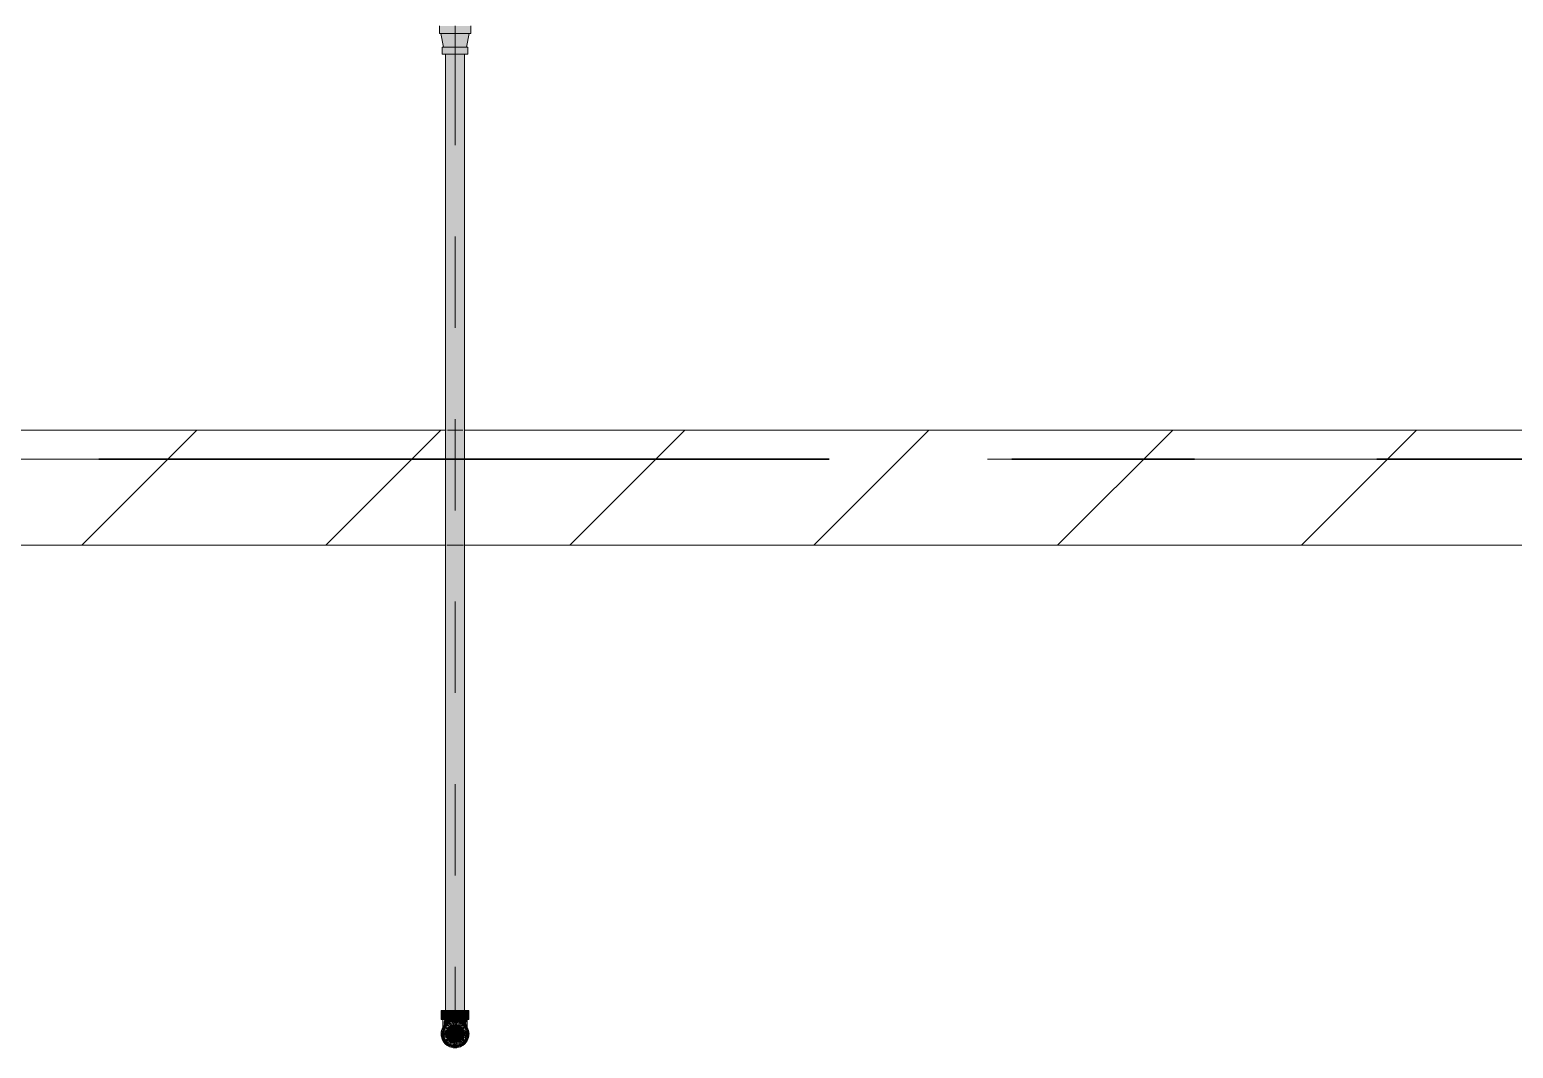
# Model space of a CAD drawing. Header units: millimetres. Extents: x -4000 to 187956, y -58990 to 162485.
# Drawn here: x 83510 to 86090, y 126425 to 128197 of the extents above; entities that cross this region are included whole.
import ezdxf

# ---------------------------------------------------------------- set-up
doc = ezdxf.new("R2010")
doc.units = ezdxf.units.MM
for name, pattern in [('Dash 1_16_', [317.5, 158.75, -158.75]), ('Grid Line', [2222.5, 1270, -317.5, 317.5, -317.5]), ('Grid Line 12_5mm', [2150, 1250, -300, 300, -300])]:
    doc.linetypes.add(name, pattern=pattern)
for name, color, linetype, lineweight in [('A-WALL', 113, 'Continuous', 13), ('A-WALL-PATT', 111, 'Continuous', 13), ('F-SPRN', 3, 'Continuous', 9), ('P-PIPE', 3, 'Continuous', 9), ('P-PIPE-CNTR', 3, 'Continuous', 9), ('S-GRID', 1, 'Continuous', 30)]:
    doc.layers.add(name, color=color, linetype=linetype, lineweight=lineweight)

# ---------------------------------------------------------------- blocks, each defined once
blk = doc.blocks.new('CMF2_NHAXUONG_A_rvt-1-FFS - TANG 1')
at = {"layer": 'A-WALL-PATT', "lineweight": 9}
h = blk.add_hatch(dxfattribs=at)
h.set_pattern_fill('FP_12', color=250, style=0, pattern_type=2)
h.set_pattern_definition([(45, (0, 0), (-212.13203, 212.13203), [])])
h.paths.add_polyline_path([(68581, 127300.1), (97082.8, 127300.1), (97082.8, 127500.1), (67049.8, 127500.1), (67049.8, 127300.1)])
h.paths.add_polyline_path([(43638.6, 127300.1), (63049.8, 127300.1), (63049.8, 127500.1), (43549.8, 127500.1), (43549.8, 127300.1)])
at = {"layer": 'A-WALL', "color": 50, "lineweight": 15}
for p, q in [((84233.5, 127500.1), (81766.5, 127500.1)), ((86733.5, 127500.1), (84266.5, 127500.1)), ((81766.7, 127300.1), (84233.3, 127300.1)), ((84266.7, 127300.1), (86733.3, 127300.1))]:
    blk.add_line(p, q, dxfattribs=at)
at = {"layer": 'A-WALL', "color": 35, "lineweight": 15}
for p, q in [((84233.5, 127500.1), (81766.5, 127500.1)), ((86733.5, 127500.1), (84266.5, 127500.1)), ((81766.7, 127300.1), (84233.3, 127300.1)), ((84266.7, 127300.1), (86733.3, 127300.1))]:
    blk.add_line(p, q, dxfattribs=at)
at = {"layer": 'A-WALL', "color": 14, "lineweight": 15}
for p, q in [((84237.1, 127500.1), (84235.5, 127500.1)), ((84263.4, 127500.1), (84238.2, 127500.1)), ((84235.5, 127300.1), (84264.5, 127300.1))]:
    blk.add_line(p, q, dxfattribs=at)
at = {"layer": 'A-WALL', "color": 15, "lineweight": 15}
for p, q in [((84237.1, 127500.1), (84235.5, 127500.1)), ((84263.4, 127500.1), (84238.2, 127500.1)), ((84235.5, 127300.1), (84264.5, 127300.1))]:
    blk.add_line(p, q, dxfattribs=at)
at = {"layer": 'S-GRID', "linetype": 'Grid Line 12_5mm', "lineweight": 9}
blk.add_line((-824.3, 127450), (183641.1, 127450), dxfattribs=at)
blk = doc.blocks.new('Sprinkler_Up - DN20-V259-FFS - TANG 1')
at = {"layer": 'F-SPRN', "transparency": 33554534}
for points in [[(-13.5, 0), (-3.9, 0.7), (-1.7, 2.9), (-1.2, 3.5), (-0.6, 4), (0.6, 4), (1.2, 3.5), (1.7, 2.9), (4.6, 0), (22.2, 0), (18, 13.1), (6.9, 21.2), (-6.9, 21.2), (-18.4, 11.9), (-22.2, 0)], [(0, -21.2), (6.9, -21.2), (18, -13.1), (22.2, 0), (3.9, -0.7), (1.7, -2.9), (1.2, -3.5), (0.6, -4), (-0.6, -4), (-1.2, -3.5), (-1.7, -2.9), (-4.6, 0), (-22.2, 0), (-18, -13.1), (-6.9, -21.2)], [(0, -16.7), (4.3, -16.1), (11.8, -11.8), (16.1, -4.3), (16.1, 4.3), (11.7, 11.9), (8.3, 14.4), (0, 16.7), (-4.3, 16.1), (-11.8, 11.8), (-16.1, 4.3), (-16.1, -4.3), (-11.8, -11.8), (-8.3, -14.4)], [(0, -15.6), (7.8, -13.5), (13.5, -7.8), (15.1, -4), (15.1, 4), (13.5, 7.8), (7.8, 13.5), (0, 15.6), (-9.9, 11.9), (-11, 11), (-15.1, 4), (-15.1, -4), (-11, -11), (-7.8, -13.5)], [(-10.9, -5.5), (-10.9, 5.4), (-14.5, 5.4), (-14.5, -5.5)], [(-7.7, -5.5), (-7.7, 5.4), (-10.9, 5.4), (-10.9, -5.5)], [(0, -5.5), (0, 5.4), (-7.7, 5.4), (-7.7, -5.5)], [(0, 0), (5.7, 0), (2.9, 4.9), (-2.9, 4.9), (-5.7, 0)], [(2.9, -4.9), (5.7, 0), (-5.7, 0), (-2.9, -4.9)], [(0, 0), (4.6, 0), (0, 4.6), (-4.6, 0)], [(0, -4.6), (4.6, 0), (-4.6, 0)], [(0, -2.6), (1.3, 0), (-1.8, 0)], [(-1.3, 0), (1.8, 0), (0, 2.6)], [(7.7, -5.5), (7.7, 5.4), (0, 5.4), (0, -5.5)], [(10.9, -5.5), (10.9, 5.4), (7.7, 5.4), (7.7, -5.5)], [(14.5, -5.5), (14.5, 5.4), (10.9, 5.4), (10.9, -5.5)]]:
    blk.add_hatch(color=1, dxfattribs=at).paths.add_polyline_path(points)
at = {"layer": 'F-SPRN', "color": 1}
for p, q in [((-11.5, 5.4), (-14.5, 5.4)), ((-14.5, 5.4), (-11.3, 5.4)), ((-14.5, 5.4), (-14.5, 3.7)), ((-14.5, 3.3), (-14.5, 0)), ((-11.5, 5.4), (-11.5, 4)), ((-10.9, 1.9), (-10.9, 3.6)), ((-10.8, 5.4), (-8, 5.4)), ((-8.1, 5.4), (-10.8, 5.4)), ((-8.1, 5.4), (-8.1, 2.8)), ((-8.1, 2.5), (-8.1, 0.7)), ((-7.7, 4.8), (-7.7, 2.7)), ((-7.7, 4.8), (-7.7, 2.7)), ((-7.7, 2.1), (-7.7, 0.5)), ((-7.7, 2.1), (-7.7, 0.5)), ((-6.7, 5.4), (-4.7, 5.4)), ((-5.8, 3.8), (-5.8, 2.2)), ((-2.1, 0), (-2.1, 0)), ((-2.1, 0), (-2.1, -0.1)), ((0, 2.1), (-0.1, 2.1)), ((2.1, 0), (2.1, 0.1)), ((2.1, 0), (2.1, 0)), ((4.7, 5.4), (6.5, 5.4)), ((7.7, 5.4), (10.8, 5.4)), ((7.7, 5.2), (7.7, 2.7)), ((7.7, 5.2), (7.7, 2.7)), ((7.7, 2.3), (7.7, 0.5)), ((7.7, 2.3), (7.7, 0.5)), ((10.8, 5.4), (8.1, 5.4)), ((8.1, 5.4), (8.1, 2.8)), ((8.1, 2.5), (8.1, 0.4)), ((10.9, 5.4), (14.5, 5.4)), ((10.9, 3.6), (10.9, 0.2)), ((14.5, 5.4), (11.5, 5.4)), ((11.5, 5.4), (11.5, 4)), ((11.5, 3), (11.5, 0.2)), ((14.5, 5.4), (14.5, -5.5)), ((-14.5, -1.3), (-14.5, -3.7)), ((-11.1, -5.5), (-14.5, -5.5)), ((-14.5, -5.5), (-11.5, -5.5)), ((-10.9, -2.6), (-10.9, -1.3)), ((-10.8, -5.5), (-8.1, -5.5)), ((-7.8, -5.5), (-10.8, -5.5)), ((-8.1, -4.2), (-8.1, -5.5)), ((-7.7, -2.7), (-7.7, -4)), ((-7.7, -2.7), (-7.7, -4)), ((-7, -5.5), (-5.8, -5.5)), ((-4.8, -5.5), (-7, -5.5)), ((-5.8, -2.3), (-5.8, -3.8)), ((-2.1, -0.3), (-2, -0.4)), ((-2, -0.4), (-2, -0.5)), ((-2, -0.5), (-2, -0.6)), ((-2, -0.6), (-2, -0.7)), ((-2, -0.7), (-1.9, -0.7)), ((-1.9, -0.7), (-1.9, -0.8)), ((-1.9, -0.8), (-1.9, -0.9)), ((-1.9, -0.9), (-1.8, -1)), ((-1.8, -1), (-1.8, -1.1)), ((-1.8, -1), (-1.8, -1)), ((-1.8, -1.1), (-1.7, -1.2)), ((-1.7, -1.2), (-1.6, -1.3)), ((-1.7, -1.2), (-1.7, -1.2)), ((-1.6, -1.3), (-1.6, -1.4)), ((-1.6, -1.4), (-1.5, -1.4)), ((-1.5, -1.4), (-1.4, -1.5)), ((-1.4, -1.5), (-1.3, -1.6)), ((-1.4, -1.5), (-1.4, -1.5)), ((-1.3, -1.6), (-1.3, -1.7)), ((-1.3, -1.7), (-1.2, -1.7)), ((-1.2, -1.7), (-1.1, -1.7)), ((-1.1, -1.7), (-1.1, -1.8)), ((-1.1, -1.8), (-1, -1.8)), ((-1, -1.8), (-0.9, -1.9)), ((-0.9, -1.9), (-0.8, -1.9)), ((-0.8, -1.9), (-0.7, -2)), ((-0.8, -1.9), (-0.8, -1.9)), ((-0.7, -2), (-0.6, -2)), ((-0.6, -2), (-0.5, -2)), ((-0.5, -2), (-0.4, -2)), ((-0.4, -2), (-0.3, -2.1)), ((-0.4, -2), (-0.4, -2)), ((-0.3, -2.1), (-0.2, -2.1)), ((-0.2, -2.1), (-0.1, -2.1)), ((-0.1, -2.1), (0, -2.1)), ((0, -2.1), (0.1, -2.1)), ((0.1, -2.1), (0.2, -2.1)), ((0.1, -2.1), (0.1, -2.1)), ((0.2, -2.1), (0.3, -2.1)), ((0.3, -2.1), (0.4, -2)), ((0.4, -2), (0.5, -2)), ((0.5, -2), (0.6, -2)), ((0.6, -2), (0.7, -2)), ((0.6, -2), (0.6, -2)), ((0.7, -2), (0.8, -1.9)), ((0.8, -1.9), (0.9, -1.9)), ((0.9, -1.9), (1, -1.8)), ((0.9, -1.9), (0.9, -1.9)), ((1, -1.8), (1.1, -1.8)), ((1.1, -1.8), (1.2, -1.7)), ((1.2, -1.7), (1.3, -1.6)), ((1.2, -1.7), (1.2, -1.7)), ((1.3, -1.6), (1.4, -1.6)), ((1.4, -1.5), (1.5, -1.5)), ((1.4, -1.6), (1.4, -1.5)), ((1.5, -1.4), (1.6, -1.3)), ((1.5, -1.5), (1.5, -1.4)), ((1.6, -1.3), (1.7, -1.2)), ((1.6, -1.3), (1.6, -1.3)), ((1.7, -1.1), (1.8, -1.1)), ((1.7, -1.2), (1.7, -1.1)), ((1.8, -1), (1.9, -0.9)), ((1.8, -1.1), (1.8, -1)), ((1.9, -0.8), (2, -0.7)), ((1.9, -0.8), (1.9, -0.8)), ((1.9, -0.9), (1.9, -0.8)), ((2, -0.4), (2.1, -0.3)), ((2, -0.5), (2, -0.4)), ((2, -0.5), (2, -0.5)), ((2, -0.6), (2, -0.5)), ((2, -0.7), (2, -0.6)), ((2.1, -0.1), (2.1, 0)), ((2.1, -0.2), (2.1, -0.1)), ((2.1, -0.3), (2.1, -0.2)), ((7, -5.5), (4.8, -5.5)), ((5.8, -2.2), (5.8, -3.8)), ((5.8, -5.5), (7, -5.5)), ((7.7, -0.5), (7.7, -2.3)), ((7.7, -0.5), (7.7, -2.3)), ((7.7, -2.7), (7.7, -5.4)), ((7.7, -2.7), (7.7, -5.4)), ((10.8, -5.5), (7.7, -5.5)), ((8.1, -0.4), (8.1, -2.5)), ((8.1, -2.8), (8.1, -5.5)), ((8.1, -5.5), (10.8, -5.5)), ((10.9, -0.2), (10.9, -3.6)), ((14.5, -5.5), (10.9, -5.5)), ((11.5, -0.2), (11.5, -3)), ((11.5, -4), (11.5, -5.5)), ((11.5, -5.5), (14.5, -5.5))]:
    blk.add_line(p, q, dxfattribs=at)
at = {"layer": 'F-SPRN', "color": 1, "flags": 128}
for points in [[(-0.6, 2), (-0.7, 2), (-0.8, 1.9), (-0.9, 1.9), (-0.9, 1.9), (-1, 1.8), (-1.1, 1.8), (-1.2, 1.7), (-1.2, 1.7), (-1.3, 1.6), (-1.4, 1.6), (-1.4, 1.5), (-1.5, 1.5), (-1.5, 1.4), (-1.6, 1.3), (-1.6, 1.3), (-1.7, 1.2), (-1.7, 1.1), (-1.8, 1.1), (-1.8, 1), (-1.9, 0.9), (-1.9, 0.8), (-1.9, 0.8), (-2, 0.7), (-2, 0.6), (-2, 0.5), (-2, 0.5), (-2, 0.4), (-2.1, 0.3), (-2.1, 0.2), (-2.1, 0.1), (-2.1, 0)], [(-0.5, 2), (-0.6, 2), (-0.6, 2)], [(-0.1, 2.1), (-0.1, 2.1), (-0.2, 2.1), (-0.3, 2.1), (-0.4, 2), (-0.5, 2)], [(2.1, 0.1), (2.1, 0.2), (2.1, 0.2), (2.1, 0.3), (2, 0.4), (2, 0.5), (2, 0.6), (2, 0.7), (1.9, 0.7), (1.9, 0.8), (1.9, 0.9), (1.8, 1), (1.8, 1), (1.8, 1.1), (1.7, 1.2), (1.7, 1.2), (1.6, 1.3), (1.6, 1.4), (1.5, 1.4), (1.4, 1.5), (1.4, 1.5), (1.3, 1.6), (1.3, 1.7), (1.2, 1.7), (1.1, 1.7), (1.1, 1.8), (1, 1.8), (0.9, 1.9), (0.8, 1.9), (0.8, 1.9), (0.7, 2), (0.6, 2), (0.5, 2), (0.4, 2), (0.4, 2), (0.3, 2.1), (0.2, 2.1), (0.1, 2.1), (0, 2.1)], [(-2.1, -0.1), (-2.1, -0.2), (-2.1, -0.2), (-2.1, -0.3)]]:
    blk.add_lwpolyline(points, dxfattribs=at)
at = {"layer": 'F-SPRN', "color": 1}
for radius, start, end in [(22.2, 360, 180), (21.9, 165.6773, 179.2615), (21.9, 146.7912, 164.8151), (21.9, 144, 146.7912), (21.9, 126.6942, 143.2701), (16.7, 167.6802, 180), (16.7, 167.6802, 180), (16.7, 155.3879, 164.9693), (16.7, 155.3879, 164.9693), (15.6, 166.4265, 180), (15.6, 166.4265, 180), (15.6, 150.9409, 165), (15.6, 159.6139, 165), (16.7, 136.7213, 149.931), (16.7, 136.7213, 149.931), (15.6, 150.9409, 156.3845), (15.6, 138.4214, 150), (15.6, 138.4214, 150), (21.9, 108.2621, 125.7507), (16.7, 134.4938, 135), (16.7, 134.4938, 135), (15.6, 129.9005, 135), (15.6, 129.9005, 135), (16.7, 121.4181, 130.5751), (16.7, 121.4181, 130.5751), (15.6, 120.5262, 126.205), (15.6, 120.5262, 126.205), (16.7, 106.5995, 120), (16.7, 106.5995, 120), (15.6, 114.4363, 119.9813), (15.6, 114.4363, 119.9813), (21.9, 99.348, 107.901), (4.63, 155.7832, 180), (4.63, 155.7832, 180), (16.7, 96.4143, 105), (16.7, 96.4143, 105), (4.63, 109.0192, 138.2703), (4.63, 109.0192, 138.2703), (21.9, 90.145, 98.8503), (15.6, 95.5762, 100.6843), (15.6, 95.5762, 100.6843), (2.56, 109.0192, 168.8278), (2.56, 109.0192, 168.8278), (2.04, 109.0192, 180), (16.7, 83.0684, 90), (16.7, 83.0684, 90), (4.63, 17.9592, 90), (4.63, 17.9592, 90), (3.81, 57.0577, 90), (2.56, 14.5599, 90), (2.56, 14.5599, 90), (2.04, 10.4703, 90), (21.9, 72.5583, 89.4624), (15.6, 75.573, 80.5892), (15.6, 75.573, 80.5892), (3.81, 16.1605, 43.8358), (15.6, 67.5614, 74.5481), (15.6, 67.5614, 74.5481), (16.7, 60, 75), (16.7, 60, 75), (15.6, 60.0187, 65.5637), (15.6, 60.0187, 65.5637), (21.9, 54.2493, 71.7379), (15.6, 53.795, 60), (15.6, 53.795, 60), (16.7, 49.4249, 58.5819), (16.7, 49.4249, 58.5819), (15.6, 45, 50.0995), (15.6, 45, 50.0995), (16.7, 45, 45.5062), (16.7, 45, 45.5062), (15.6, 30, 41.5786), (15.6, 30, 41.5786), (16.7, 30, 43.2787), (16.7, 30, 43.2787), (21.9, 36.7299, 53.3058), (15.6, 23.6155, 29.5646), (15.6, 15, 29.5646), (15.6, 15, 20.3861), (16.7, 15, 24.6121), (16.7, 15, 24.6121), (15.6, 360, 13.6618), (15.6, 0, 13.6618), (16.7, 360, 12.3198), (16.7, 0, 12.3198), (21.9, 33.2088, 36), (21.9, 15.1849, 33.2088), (21.9, 0.7385, 14.3227), (22.2, 180, 360), (21.9, 180.7385, 194.3227), (21.9, 195.1849, 215.2302), (21.9, 216.7299, 233.3058), (16.7, 180, 192.3198), (16.7, 180, 192.3198), (16.7, 195.0307, 204.6121), (16.7, 195.0307, 204.6121), (15.6, 181.9082, 193.6618), (15.6, 181.9082, 193.6618), (15.6, 197.3339, 209.5646), (15.6, 197.3339, 209.5646), (16.7, 210.069, 223.2787), (16.7, 210.069, 223.2787), (15.6, 212.5472, 221.5786), (15.6, 212.5472, 221.5786), (21.9, 234.2493, 251.7379), (16.7, 229.4249, 238.5819), (16.7, 229.4249, 238.5819), (15.6, 233.795, 240), (15.6, 233.795, 240), (16.7, 240, 255), (16.7, 240, 255), (15.6, 240.0187, 254.5481), (15.6, 240.0187, 254.5481), (21.9, 252.5583, 269.4624), (4.63, 197.9592, 0), (4.63, 197.9592, 360), (15.6, 255, 267.64), (15.6, 255, 267.64), (3.81, 196.1605, 360), (2.56, 191.1677, 270), (2.56, 191.1677, 270), (2.04, 190.4703, 270), (16.7, 263.0684, 270), (16.7, 263.0684, 270), (2.04, 270, 0), (2.56, 270, 0), (2.56, 270, 360), (21.9, 270.145, 278.8503), (15.6, 275.5762, 280.6843), (15.6, 275.5762, 280.6843), (16.7, 276.4143, 285), (16.7, 276.4143, 285), (21.9, 279.348, 287.901), (16.7, 286.5995, 300), (16.7, 286.5995, 300), (15.6, 294.4363, 299.9813), (15.6, 294.4363, 299.9813), (21.9, 288.2621, 305.7507), (15.6, 300, 313.2078), (15.6, 300, 313.2078), (16.7, 301.4181, 310.5751), (16.7, 301.4181, 310.5751), (15.6, 318.4214, 330), (15.6, 318.4214, 330), (16.7, 316.7213, 330), (16.7, 316.7213, 330), (21.9, 306.6942, 323.2701), (15.6, 330.4354, 345), (15.6, 330.4354, 336.3845), (15.6, 339.6139, 345), (15.6, 346.3382, 360), (15.6, 346.3382, 360), (16.7, 335.3879, 345), (16.7, 335.3879, 345), (16.7, 347.6802, 360), (16.7, 347.6802, 360), (21.9, 324.7698, 344.8151), (21.9, 345.6773, 359.2615)]:
    blk.add_arc((0, 0), radius, start, end, dxfattribs=at)
blk = doc.blocks.new('Steel_Transition_Threaded_HoaPhat - Standard-V260-FFS - TANG 1')
at = {"layer": 'P-PIPE', "lineweight": 13, "transparency": 33554534}
h = blk.add_hatch(color=1, dxfattribs=at)
h.paths.add_polyline_path([(84250, 126427.6), (84255.8, 126428.4), (84261.3, 126430.6), (84265.9, 126434.2), (84269.5, 126438.8), (84271.7, 126444.3), (84272.5, 126450.1), (84271.7, 126455.9), (84269, 126462), (84265.9, 126466), (84261.3, 126469.6), (84255.8, 126471.8), (84250, 126472.6), (84244.2, 126471.8), (84238.8, 126469.6), (84234.1, 126466), (84230.5, 126461.3), (84228.3, 126455.9), (84227.5, 126450.1), (84228.3, 126444.3), (84230.5, 126438.8), (84234.1, 126434.2), (84238.8, 126430.6), (84244.2, 126428.4)])
h.paths.add_polyline_path([(84250, 126430), (84244.8, 126430.7), (84240, 126432.7), (84235.8, 126435.9), (84232.6, 126440), (84230.6, 126444.9), (84229.9, 126450.1), (84230.6, 126455.3), (84234, 126462), (84235.8, 126464.3), (84240, 126467.5), (84244.8, 126469.5), (84250, 126470.2), (84255.2, 126469.5), (84260.1, 126467.5), (84266, 126462), (84267.4, 126460.1), (84269.4, 126455.3), (84270.1, 126450.1), (84269.4, 126444.9), (84267.4, 126440), (84264.2, 126435.9), (84260.1, 126432.7), (84255.2, 126430.7)])
for points in [[(84250, 126430), (84250, 126433.7), (84241.8, 126435.9), (84235.8, 126441.9), (84233.6, 126450.1), (84235.8, 126458.3), (84241.8, 126464.3), (84250, 126466.5), (84250, 126470.2), (84244.8, 126469.5), (84240, 126467.5), (84234, 126462), (84232.6, 126460.1), (84230.6, 126455.3), (84229.9, 126450.1), (84230.6, 126444.9), (84232.6, 126440), (84235.8, 126435.9), (84240, 126432.7), (84244.8, 126430.7)], [(84250, 126431.6), (84254.8, 126432.2), (84259.3, 126434.1), (84263.1, 126437), (84266, 126440.8), (84267.9, 126445.3), (84268.5, 126450.1), (84267.9, 126454.9), (84264, 126462), (84263.1, 126463.2), (84259.3, 126466.1), (84254.8, 126468), (84250, 126468.6), (84245.2, 126468), (84240.8, 126466.1), (84236, 126462), (84234, 126459.3), (84232.1, 126454.9), (84231.5, 126450.1), (84232.1, 126445.3), (84234, 126440.8), (84236.9, 126437), (84240.8, 126434.1), (84245.2, 126432.2)], [(84250, 126430), (84255.2, 126430.7), (84260.1, 126432.7), (84264.2, 126435.9), (84267.4, 126440), (84269.4, 126444.9), (84270.1, 126450.1), (84269.4, 126455.3), (84266, 126462), (84264.2, 126464.3), (84260.1, 126467.5), (84255.2, 126469.5), (84250, 126470.2), (84250, 126466.5), (84258.2, 126464.3), (84264.2, 126458.3), (84266.4, 126450.1), (84264.2, 126441.9), (84258.2, 126435.9), (84250, 126433.7)]]:
    blk.add_hatch(color=1, dxfattribs=at).paths.add_polyline_path(points)
at = {"layer": 'P-PIPE', "color": 20, "lineweight": 13}
for radius, start, end in [(22.5, 90, 180), (22.5, 90, 270), (20.1, 166.0499, 180), (20.1, 150, 162.7449), (18.5, 166.5939, 180), (18.5, 166.5939, 180), (18.5, 157.6232, 165), (18.5, 157.6232, 165), (20.1, 143.4205, 148.1553), (16.4, 168.5467, 178.9063), (18.5, 139.7195, 150), (18.5, 139.7195, 150), (16.4, 158.0319, 163.506), (20.1, 135, 139.8677), (20.1, 128.8856, 135), (16.4, 143.5463, 150), (18.5, 123.4976, 133.2041), (18.5, 123.4976, 133.2041), (16.4, 133.3918, 135), (20.1, 109.6859, 125.0043), (16.4, 121.0738, 128.0319), (18.5, 106.819, 120), (18.5, 106.819, 120), (16.4, 115.1607, 120), (16.4, 107.4657, 111.9681), (20.1, 100.9975, 105), (18.5, 91.4353, 103.2046), (18.5, 91.4353, 103.2046), (16.4, 96.2132, 104.6042), (20.1, 90.5246, 98.5089), (22.5, 330, 90), (22.5, 270, 90), (18.5, 78.0986, 90), (18.5, 78.0986, 90), (20.1, 75.0607, 87.9279), (18.5, 60, 75), (18.5, 60, 75), (16.4, 66.9681, 72.9388), (20.1, 54.9957, 75), (16.4, 50.4733, 56.6389), (18.5, 46.7959, 56.5024), (18.5, 46.7959, 56.5024), (16.4, 45, 46.6082), (20.1, 40.1323, 51.1144), (16.4, 30, 38.0319), (18.5, 30, 40.2805), (18.5, 30, 40.2805), (20.1, 31.8447, 36.5795), (16.4, 0, 8.0319), (18.5, 15, 22.3768), (18.5, 15, 22.3768), (20.1, 17.2551, 30), (18.5, 0, 13.4061), (18.5, 346.5939, 13.4061), (20.1, 346.0499, 13.9501), (22.5, 180, 210), (20.1, 180, 193.9501), (22.5, 210, 270), (20.1, 197.2551, 210), (18.5, 180, 193.4061), (18.5, 180, 193.4061), (18.5, 195, 202.3768), (18.5, 195, 202.3768), (20.1, 211.8447, 231.1144), (16.4, 184.8393, 191.4533), (18.5, 210, 223.5703), (18.5, 210, 223.5703), (16.4, 210.6635, 216.4537), (18.5, 226.7959, 236.5024), (18.5, 226.7959, 236.5024), (20.1, 234.9957, 255), (16.4, 230.4733, 236.6389), (18.5, 240, 255), (18.5, 240, 255), (16.4, 240, 246.5955), (16.4, 250.3629, 255), (20.1, 255.0607, 267.9279), (18.5, 258.0986, 270), (18.5, 258.0986, 270), (16.4, 264.1652, 268.506), (22.5, 270, 330), (20.1, 270.5246, 278.5089), (18.5, 271.4353, 283.2046), (18.5, 271.4353, 283.2046), (16.4, 276.2132, 283.9063), (20.1, 280.9975, 285), (16.4, 287.4657, 291.9681), (18.5, 286.819, 300), (18.5, 286.819, 300), (16.4, 293.4045, 300), (20.1, 289.6859, 300), (20.1, 300, 305.0043), (18.5, 303.4976, 313.2041), (18.5, 303.4976, 313.2041), (20.1, 308.8856, 328.1553), (18.5, 316.4297, 330), (18.5, 316.4297, 330), (16.4, 338.0319, 342.8691), (16.4, 353.5463, 0), (18.5, 337.6232, 345), (18.5, 337.6232, 345), (20.1, 330, 342.7449), (18.5, 346.5939, 0)]:
    blk.add_arc((84250, 126450.1), radius, start, end, dxfattribs=at)
blk = doc.blocks.new('Steel_Elbow_Threaded_HoaPhat - Standard-V261-FFS - TANG 1')
at = {"layer": 'P-PIPE', "lineweight": 13, "transparency": 33554534}
for points in [[(84233, 126475.5), (84250, 126475.5), (84250, 126490.6), (84225.9, 126490.6), (84226.7, 126475.5), (84229.1, 126475.5)], [(84274.1, 126475.5), (84273.3, 126490.6), (84250, 126490.6), (84250, 126475.5), (84273.3, 126475.5)], [(84250, 126426), (84256.2, 126426.8), (84262.1, 126429.2), (84267.1, 126433), (84270.9, 126438), (84273.3, 126443.8), (84274.1, 126450.1), (84273.3, 126456.3), (84270.9, 126462.1), (84267.1, 126467.1), (84262.1, 126471), (84256.2, 126473.4), (84250, 126474.2), (84243.8, 126473.4), (84237.9, 126471), (84233, 126467.1), (84229, 126462), (84226.7, 126456.3), (84225.9, 126450.1), (84226.7, 126443.8), (84229.1, 126438), (84233, 126433), (84237.9, 126429.2), (84243.8, 126426.8)]]:
    blk.add_hatch(color=1, dxfattribs=at).paths.add_polyline_path(points)
h = blk.add_hatch(color=1, dxfattribs=at)
h.paths.add_polyline_path([(84242.8, 126470), (84240.3, 126470), (84244.1, 126471.9)])
h.paths.add_polyline_path([(84229.8, 126460.2), (84232.1, 126462), (84237.2, 126467.6), (84242.8, 126470), (84250, 126471.2), (84250, 126475.5), (84231.7, 126475.5), (84230.3, 126471.7), (84230.1, 126464.3), (84230, 126462)])
h = blk.add_hatch(color=1, dxfattribs=at)
h.paths.add_polyline_path([(84266.9, 126465.3), (84269.2, 126462), (84268.6, 126464.6)])
h.paths.add_polyline_path([(84270.9, 126458.6), (84270.6, 126467.2), (84269.5, 126466.8), (84269.4, 126470.9), (84270.7, 126471.2), (84269.6, 126475.5), (84250, 126475.5), (84250, 126471.2), (84257.2, 126470), (84255.9, 126471.9), (84263.4, 126467.2), (84267.4, 126463.1), (84266.2, 126468.2), (84269.6, 126462)])
at = {"layer": 'P-PIPE', "color": 20, "lineweight": 13}
for p, q in [((84225.9, 126490.6), (84225.9, 126475.5)), ((84229.1, 126490.6), (84225.9, 126490.6)), ((84250, 126490.6), (84225.9, 126490.6)), ((84233, 126490.6), (84229.1, 126490.6)), ((84237.9, 126490.6), (84233.8, 126490.6)), ((84243.8, 126490.6), (84238.2, 126490.6)), ((84250, 126490.6), (84243.8, 126490.6)), ((84256.2, 126490.6), (84250, 126490.6)), ((84274.1, 126490.6), (84250, 126490.6)), ((84261.8, 126490.6), (84256.2, 126490.6)), ((84266.2, 126490.6), (84262.1, 126490.6)), ((84274.1, 126490.6), (84267.1, 126490.6)), ((84274.1, 126475.5), (84274.1, 126490.6)), ((84225.9, 126475.5), (84231.5, 126475.5)), ((84225.9, 126475.5), (84250, 126475.5)), ((84231.7, 126475.5), (84228.9, 126475.5)), ((84242.8, 126475.5), (84228.9, 126475.5)), ((84228.9, 126461.8), (84228.9, 126462)), ((84228.9, 126460.9), (84228.9, 126461.8)), ((84228.9, 126455.1), (84228.9, 126455.7)), ((84228.9, 126454.5), (84228.9, 126455.1)), ((84228.9, 126454), (84228.9, 126454.5)), ((84228.9, 126452.5), (84228.9, 126453)), ((84228.9, 126452.1), (84228.9, 126452.5)), ((84228.9, 126451.7), (84228.9, 126452.1)), ((84231.5, 126475.5), (84233, 126475.5)), ((84232.8, 126475.5), (84231.7, 126475.5)), ((84236.4, 126475.5), (84233.8, 126475.5)), ((84234, 126475.5), (84237.9, 126475.5)), ((84242.8, 126475.5), (84236.4, 126475.5)), ((84237.9, 126475.5), (84242.7, 126475.5)), ((84250, 126475.5), (84243.7, 126475.5)), ((84250, 126475.5), (84243.7, 126475.5)), ((84243.8, 126475.5), (84250, 126475.5)), ((84250, 126475.5), (84256.2, 126475.5)), ((84250, 126475.5), (84274.1, 126475.5)), ((84256.3, 126475.5), (84250, 126475.5)), ((84256.3, 126475.5), (84250, 126475.5)), ((84263.6, 126475.5), (84257.2, 126475.5)), ((84271.2, 126475.5), (84257.2, 126475.5)), ((84257.3, 126475.5), (84262.1, 126475.5)), ((84262.1, 126475.5), (84266, 126475.5)), ((84266.2, 126475.5), (84263.6, 126475.5)), ((84267.1, 126475.5), (84269.7, 126475.5)), ((84268.3, 126475.5), (84267.2, 126475.5)), ((84269.9, 126475.5), (84268.3, 126475.5)), ((84269.7, 126475.5), (84270.9, 126475.5)), ((84270.9, 126475.5), (84274.1, 126475.5)), ((84271.2, 126462), (84271.2, 126461.2)), ((84271.2, 126462), (84271.2, 126462)), ((84271.2, 126461.2), (84271.2, 126460.3)), ((84271.2, 126460.3), (84271.2, 126459.5)), ((84271.2, 126458), (84271.2, 126457.3)), ((84271.2, 126455.9), (84271.2, 126455.3)), ((84271.2, 126455.3), (84271.2, 126454.7)), ((84271.2, 126454.7), (84271.2, 126454.1)), ((84271.2, 126453.1), (84271.2, 126452.6)), ((84271.2, 126452.6), (84271.2, 126452.2)), ((84271.2, 126452.2), (84271.2, 126451.8)), ((84228.9, 126451.4), (84228.9, 126451.7)), ((84228.9, 126451.1), (84228.9, 126451.4)), ((84228.9, 126450.4), (84228.9, 126450.6)), ((84228.9, 126450.3), (84228.9, 126450.4)), ((84228.9, 126450.2), (84228.9, 126450.3)), ((84228.9, 126450.1), (84228.9, 126450.2)), ((84228.9, 126450.1), (84228.9, 126450.1)), ((84228.9, 126449.9), (84228.9, 126450.1)), ((84228.9, 126449), (84228.9, 126449.9)), ((84228.9, 126448.2), (84228.9, 126449)), ((84229, 126447.3), (84228.9, 126448.2)), ((84229.2, 126446.5), (84229, 126447.3)), ((84229.3, 126445.7), (84229.2, 126446.5)), ((84229.5, 126444.8), (84229.3, 126445.7)), ((84229.7, 126444), (84229.5, 126444.8)), ((84230, 126443.2), (84229.7, 126444)), ((84230.3, 126442.4), (84230, 126443.2)), ((84231.3, 126440.1), (84231, 126440.9)), ((84231.8, 126439.4), (84231.3, 126440.1)), ((84232.2, 126438.7), (84231.8, 126439.4)), ((84234.3, 126436), (84233.7, 126436.6)), ((84234.8, 126435.4), (84234.3, 126436)), ((84235.4, 126434.8), (84234.8, 126435.4)), ((84236.1, 126434.2), (84235.4, 126434.8)), ((84236.7, 126433.6), (84236.1, 126434.2)), ((84237.4, 126433.1), (84236.7, 126433.6)), ((84238.1, 126432.6), (84237.4, 126433.1)), ((84238.8, 126432.2), (84238.1, 126432.6)), ((84241, 126431), (84240.2, 126431.3)), ((84241.8, 126430.6), (84241, 126431)), ((84242.6, 126430.3), (84241.8, 126430.6)), ((84243.3, 126430), (84242.6, 126430.3)), ((84245.8, 126429.4), (84245, 126429.5)), ((84246.6, 126429.2), (84245.8, 126429.4)), ((84249.2, 126429), (84248.3, 126429)), ((84250, 126428.9), (84249.2, 126429)), ((84250.2, 126428.9), (84250, 126428.9)), ((84251.1, 126429), (84250.2, 126428.9)), ((84251.9, 126429), (84251.1, 126429)), ((84252.8, 126429.1), (84251.9, 126429)), ((84253.6, 126429.2), (84252.8, 126429.1)), ((84254.4, 126429.4), (84253.6, 126429.2)), ((84255.3, 126429.6), (84254.4, 126429.4)), ((84257.7, 126430.4), (84256.9, 126430.1)), ((84258.4, 126430.7), (84257.7, 126430.4)), ((84259.2, 126431.1), (84258.4, 126430.7)), ((84260, 126431.4), (84259.2, 126431.1)), ((84260.7, 126431.8), (84260, 126431.4)), ((84261.4, 126432.3), (84260.7, 126431.8)), ((84262.1, 126432.8), (84261.4, 126432.3)), ((84262.8, 126433.3), (84262.1, 126432.8)), ((84263.5, 126433.8), (84262.8, 126433.3)), ((84264.1, 126434.3), (84263.5, 126433.8)), ((84264.7, 126434.9), (84264.1, 126434.3)), ((84265.3, 126435.5), (84264.7, 126434.9)), ((84265.9, 126436.1), (84265.3, 126435.5)), ((84266.4, 126436.8), (84265.9, 126436.1)), ((84267, 126437.5), (84266.4, 126436.8)), ((84267.5, 126438.1), (84267, 126437.5)), ((84267.9, 126438.9), (84267.5, 126438.1)), ((84269.1, 126441.1), (84268.8, 126440.3)), ((84269.5, 126441.9), (84269.1, 126441.1)), ((84269.8, 126442.6), (84269.5, 126441.9)), ((84270.1, 126443.4), (84269.8, 126442.6)), ((84270.3, 126444.2), (84270.1, 126443.4)), ((84270.5, 126445.1), (84270.3, 126444.2)), ((84270.7, 126445.9), (84270.5, 126445.1)), ((84270.9, 126446.7), (84270.7, 126445.9)), ((84271.2, 126450.1), (84271.1, 126449.2)), ((84271.1, 126449.2), (84271.1, 126448.4)), ((84271.2, 126451.8), (84271.2, 126451.5)), ((84271.2, 126451.5), (84271.2, 126451.2)), ((84271.2, 126451.2), (84271.2, 126450.9)), ((84271.2, 126450.5), (84271.2, 126450.3)), ((84271.2, 126450.3), (84271.2, 126450.2)), ((84271.2, 126450.2), (84271.2, 126450.1)), ((84271.2, 126450.1), (84271.2, 126450.1))]:
    blk.add_line(p, q, dxfattribs=at)
at = {"layer": 'P-PIPE', "color": 20, "lineweight": 13, "flags": 128}
for points in [[(84228.9, 126462), (84228.9, 126462.6), (84228.9, 126463.5), (84228.9, 126464.4), (84228.9, 126465.4), (84228.9, 126466.3), (84228.9, 126467.3), (84228.9, 126468.2), (84228.9, 126469.2), (84228.9, 126470.2), (84228.9, 126471.2), (84228.9, 126472.2), (84228.9, 126473.2), (84228.9, 126474.2), (84228.9, 126475.2), (84228.9, 126475.5)], [(84228.9, 126455.7), (84228.9, 126456.4), (84228.9, 126457.1), (84228.9, 126457.8), (84228.9, 126458.5), (84228.9, 126459.3), (84228.9, 126460.1), (84228.9, 126460.9)], [(84228.9, 126453), (84228.9, 126453.4), (84228.9, 126454)], [(84271.2, 126475.5), (84271.2, 126474.5), (84271.2, 126473.5), (84271.2, 126472.5), (84271.2, 126471.5), (84271.2, 126470.5), (84271.2, 126469.5), (84271.2, 126468.5), (84271.2, 126467.5), (84271.2, 126466.6), (84271.2, 126465.6), (84271.2, 126464.7), (84271.2, 126463.8), (84271.2, 126462.9), (84271.2, 126462)], [(84271.2, 126459.5), (84271.2, 126458.7), (84271.2, 126458)], [(84271.2, 126457.3), (84271.2, 126456.6), (84271.2, 126455.9)], [(84271.2, 126454.1), (84271.2, 126453.6), (84271.2, 126453.1)], [(84228.9, 126450.6), (84228.9, 126450.8), (84228.9, 126451.1)], [(84231, 126440.9), (84230.6, 126441.6), (84230.3, 126442.4)], [(84233.7, 126436.6), (84233.2, 126437.3), (84232.7, 126438), (84232.2, 126438.7)], [(84240.2, 126431.3), (84239.5, 126431.7), (84238.8, 126432.2)], [(84245, 126429.5), (84244.2, 126429.8), (84243.3, 126430)], [(84248.3, 126429), (84247.5, 126429.1), (84246.6, 126429.2)], [(84256.9, 126430.1), (84256.1, 126429.8), (84255.3, 126429.6)], [(84268.8, 126440.3), (84268.4, 126439.6), (84267.9, 126438.9)], [(84271.1, 126448.4), (84271, 126447.6), (84270.9, 126446.7)], [(84271.2, 126450.9), (84271.2, 126450.7), (84271.2, 126450.5)]]:
    blk.add_lwpolyline(points, dxfattribs=at)
at = {"layer": 'P-PIPE', "color": 20, "lineweight": 13}
for radius, start, end in [(24.1, 90, 270), (24.1, 150.4645, 270), (21.1, 172.25, 178.0438), (24.1, 150, 150.4645), (24.1, 90, 150), (21.1, 165.7465, 170), (21.1, 150.0076, 164.9665), (21.1, 130, 141.5854), (21.1, 112.9377, 125.8024), (21.1, 99.9464, 104.9657), (21.1, 90, 98.9621), (24.1, 30, 90), (24.1, 270, 90), (21.1, 75.0343, 90), (24.1, 270, 29.5355), (21.1, 60.7988, 67.6705), (21.1, 54.1976, 59.9895), (21.1, 38.4146, 50), (21.1, 15.0335, 29.9924), (24.1, 29.5355, 30), (21.1, 1.9562, 7.75), (21.1, 181.9711, 187.2923), (21.1, 190, 194.2657), (21.1, 195.0455, 203.6505), (21.1, 205.3748, 209.9974), (21.1, 213.7495, 218.4271), (21.1, 218.9611, 230), (21.1, 234.2198, 247.0686), (21.1, 255.037, 270), (21.1, 271.1041, 276.3537), (21.1, 279.9303, 284.963), (21.1, 292.3235, 303.6981), (21.1, 310, 321.0389), (21.1, 321.5729, 325.795), (21.1, 330.0026, 334.1966), (21.1, 336.3495, 344.9545), (21.1, 345.7343, 350), (21.1, 352.7077, 358.0289)]:
    blk.add_arc((84250, 126450.1), radius, start, end, dxfattribs=at)

msp = doc.modelspace()

# ---------------------------------------------------------------- block references
at = {"lineweight": 5}
msp.add_blockref('CMF2_NHAXUONG_A_rvt-1-FFS - TANG 1', (0, 0), dxfattribs=at)

# ---------------------------------------------------------------- next in the draw order: hatches: boundary and pattern name
at = {"layer": 'P-PIPE', "transparency": 33554534}
for points in [[(84223.6, 128190.2), (84277.4, 128190.2), (84276.4, 128203.5), (84222.7, 128203.5), (84222.7, 128190.2)], [(84267.4, 128166.3), (84270.1, 128166.3), (84273.9, 128190.2), (84225.2, 128190.2), (84230.6, 128166.3), (84264.2, 128166.3)], [(84272.5, 128154.5), (84271.7, 128166.3), (84227.5, 128166.3), (84228.3, 128154.5), (84271.7, 128154.5)], [(84250, 126490.6), (84250, 128154.5), (84233.3, 128154.5), (84233.9, 126490.6), (84245.7, 126490.6)], [(84250, 126490.6), (84266.7, 126490.6), (84266.1, 128154.5), (84250, 128154.5), (84250, 126608)], [(84241.7, 126435.6), (84242.8, 126437.6), (84241.7, 126441.7), (84242.8, 126445.9), (84245.8, 126449), (84257.2, 126454.3), (84258.4, 126458.4), (84257.2, 126462.6), (84255.9, 126464.3), (84250, 126466.8), (84241.7, 126464.6), (84235.5, 126458.4), (84233.3, 126450.1), (84235.5, 126441.7), (84238.2, 126438.3)], [(84250, 126433.4), (84258.4, 126435.6), (84261.8, 126438.3), (84266.1, 126445.8), (84266.1, 126454.4), (84261.7, 126462), (84258.4, 126464.6), (84250, 126466.8), (84245.7, 126466.2), (84238.2, 126461.9), (84233.9, 126454.4), (84233.9, 126445.8), (84238.2, 126438.3), (84241.7, 126435.6)]]:
    msp.add_hatch(color=1, dxfattribs=at).paths.add_polyline_path(points)

# ---------------------------------------------------------------- next in the draw order: linework, layer by layer
at = {"layer": 'P-PIPE', "color": 20, "lineweight": 13}
for p, q in [((84222.7, 128203.5), (84222.7, 128190.2)), ((84222.7, 128190.2), (84225, 128190.2)), ((84222.7, 128190.2), (84277.4, 128190.2)), ((84225.2, 128190.2), (84229.9, 128166.3)), ((84226.3, 128190.2), (84230.7, 128190.2)), ((84230.7, 128190.2), (84236.3, 128190.2)), ((84236.3, 128190.2), (84242.9, 128190.2)), ((84243.6, 128190.2), (84250, 128190.2)), ((84250, 128190.2), (84256.4, 128190.2)), ((84257.1, 128190.2), (84263.7, 128190.2)), ((84263.7, 128190.2), (84269.3, 128190.2)), ((84269.3, 128190.2), (84273.7, 128190.2)), ((84270.1, 128166.3), (84274.8, 128190.2)), ((84275, 128190.2), (84277.4, 128190.2)), ((84277.4, 128190.2), (84277.4, 128203.5)), ((84227.5, 128166.3), (84227.5, 128154.5)), ((84272.5, 128166.3), (84227.5, 128166.3)), ((84229.8, 128166.3), (84227.5, 128166.3)), ((84234.1, 128166.3), (84230.6, 128166.3)), ((84238.8, 128166.3), (84234.1, 128166.3)), ((84244.2, 128166.3), (84238.8, 128166.3)), ((84250, 128166.3), (84244.8, 128166.3)), ((84255.2, 128166.3), (84250, 128166.3)), ((84261.3, 128166.3), (84255.8, 128166.3)), ((84265.9, 128166.3), (84261.3, 128166.3)), ((84269.4, 128166.3), (84265.9, 128166.3)), ((84272.5, 128166.3), (84270.2, 128166.3)), ((84272.5, 128154.5), (84272.5, 128166.3)), ((84227.5, 128154.5), (84230.5, 128154.5)), ((84227.5, 128154.5), (84272.5, 128154.5)), ((84230.5, 128154.5), (84233.2, 128154.5)), ((84233.3, 128154.5), (84233.3, 126490.6)), ((84233.9, 128154.5), (84233.3, 128154.5)), ((84238.2, 128154.5), (84234, 128154.5)), ((84234.1, 128154.5), (84238.1, 128154.5)), ((84261.3, 128154.5), (84238.7, 128154.5)), ((84238.8, 128154.5), (84244.2, 128154.5)), ((84244.2, 128154.5), (84250, 128154.5)), ((84250, 128154.5), (84255.8, 128154.5)), ((84255.8, 128154.5), (84261.3, 128154.5)), ((84266, 128154.5), (84261.8, 128154.5)), ((84261.9, 128154.5), (84265.9, 128154.5)), ((84266.7, 128154.5), (84266.1, 128154.5)), ((84266.7, 126490.6), (84266.7, 128154.5)), ((84266.8, 128154.5), (84272.5, 128154.5)), ((84233.3, 126490.6), (84237.9, 126490.6)), ((84238.2, 126490.6), (84261.8, 126490.6)), ((84262.1, 126490.6), (84266.7, 126490.6))]:
    msp.add_line(p, q, dxfattribs=at)
at = {"layer": 'P-PIPE', "color": 1}
for centre, radius, start, end in [((84250, 126450.1), 16.7, 170.1108, 177.203), ((84250, 126450.1), 16.7, 157.579, 164.2722), ((84250, 126458.4), 8.35, 69.0027, 79.2369), ((84250, 126458.4), 8.35, 316.3183, 330), ((84250, 126458.4), 8.35, 25.3338, 30), ((84250, 126458.4), 8.35, 8.0385, 17.9918), ((84250, 126458.4), 8.35, 352.2824, 1.6717), ((84250, 126450.1), 16.7, 51.8726, 57.203), ((84250, 126450.1), 16.7, 39.3092, 45.2846), ((84250, 126450.1), 16.7, 32.3031, 39.2955), ((84250, 126450.1), 16.7, 23.314, 31.0974), ((84250, 126450.1), 16.7, 16.9375, 22.421), ((84250, 126450.1), 16.7, 4.3093, 9.8892), ((84250, 126450.1), 16.7, 182.797, 189.8892), ((84250, 126450.1), 16.7, 190.2154, 195.2487), ((84250, 126450.1), 16.7, 231.8726, 237.203), ((84250, 126441.7), 8.35, 172.0327, 181.5407), ((84250, 126441.7), 8.35, 199.9004, 209.0413), ((84250, 126441.7), 8.35, 131.0366, 150), ((84250, 126441.7), 8.35, 226.6998, 237.8461), ((84250, 126441.7), 8.35, 115.6806, 125.5287), ((84250, 126441.7), 8.35, 100.6842, 114.0387), ((84250, 126441.7), 8.35, 249.0027, 259.2369), ((84250, 126450.1), 16.7, 264.6626, 273.5288), ((84250, 126441.7), 8.35, 90, 100.6842), ((84250, 126458.4), 8.35, 270, 280.6842), ((84250, 126450.1), 16.7, 308.1274, 313.9683), ((84250, 126450.1), 16.7, 314.7154, 320.6908), ((84250, 126450.1), 16.7, 328.9026, 336.686), ((84250, 126450.1), 16.7, 337.2636, 343.0625)]:
    msp.add_arc(centre, radius, start, end, dxfattribs=at)
at = {"layer": 'P-PIPE-CNTR', "color": 20, "lineweight": 13}
for p, q in [((84250, 128203.5), (84250, 128154.5)), ((84250, 126490.6), (84250, 126475.5)), ((84250, 126475.5), (84250, 126474.1)), ((84250, 126474.1), (84250, 126472.3)), ((84250, 126472.2), (84250, 126470.8)), ((84250, 126469.7), (84250, 126467.9)), ((84250, 126464.4), (84250, 126462.9)), ((84250, 126461.3), (84250, 126459.4)), ((84250, 126458.8), (84250, 126457.5)), ((84250, 126457.5), (84250, 126454.1)), ((84250, 126452.5), (84250, 126451)), ((84250, 126450.7), (84250, 126450.1))]:
    msp.add_line(p, q, dxfattribs=at)
at = {"layer": 'P-PIPE-CNTR', "color": 1, "linetype": 'Dash 1_16_'}
for p, q in [((84250, 128154.5), (84250, 126490.6)), ((84250, 128154.5), (84250, 126490.6)), ((84250, 126472.6), (84250, 126475.1)), ((84250, 126471.2), (84250, 126472.6)), ((84250, 126468.6), (84250, 126470.2)), ((84250, 126463.6), (84250, 126465.2)), ((84250, 126459.8), (84250, 126462)), ((84250, 126455.5), (84250, 126459.1)), ((84250, 126452.6), (84250, 126454.3)), ((84250, 126450.1), (84250, 126452.1)), ((84225, 126450.1), (84227.5, 126450.1)), ((84227.8, 126450.1), (84231.5, 126450.1)), ((84231.5, 126450.1), (84233.3, 126450.1)), ((84236.9, 126450.1), (84240.4, 126450.1)), ((84240.4, 126450.1), (84242.3, 126450.1)), ((84245.4, 126450.1), (84247.6, 126450.1)), ((84248.7, 126450.1), (84250, 126450.1)), ((84250, 126448), (84250, 126450.1)), ((84250, 126450.1), (84251.3, 126450.1)), ((84250, 126445.9), (84250, 126447.5)), ((84250, 126441.1), (84250, 126444.6)), ((84250, 126438.1), (84250, 126440.4)), ((84250, 126435), (84250, 126436.5)), ((84250, 126432.2), (84250, 126433.4)), ((84250, 126430), (84250, 126431.6)), ((84250, 126427.6), (84250, 126428.9)), ((84250, 126425.1), (84250, 126427.6)), ((84251.8, 126450.1), (84254.6, 126450.1)), ((84255.7, 126450.1), (84263.5, 126450.1)), ((84266.4, 126450.1), (84268.5, 126450.1)), ((84268.5, 126450.1), (84272.2, 126450.1)), ((84272.5, 126450.1), (84275, 126450.1))]:
    msp.add_line(p, q, dxfattribs=at)
at = {"layer": 'S-GRID', "linetype": 'Grid Line'}
msp.add_line((-824.3, 127450), (183641.1, 127450), dxfattribs=at)

# ---------------------------------------------------------------- next in the draw order: block references
at = {"layer": 'F-SPRN', "color": 1}
msp.add_blockref('Sprinkler_Up - DN20-V259-FFS - TANG 1', (84250, 126450.1), dxfattribs=at)
at = {"layer": 'P-PIPE', "color": 20, "lineweight": 13}
for name in ['Steel_Elbow_Threaded_HoaPhat - Standard-V261-FFS - TANG 1', 'Steel_Transition_Threaded_HoaPhat - Standard-V260-FFS - TANG 1']:
    msp.add_blockref(name, (0, 0), dxfattribs=at)

doc.saveas('drawing.dxf')
